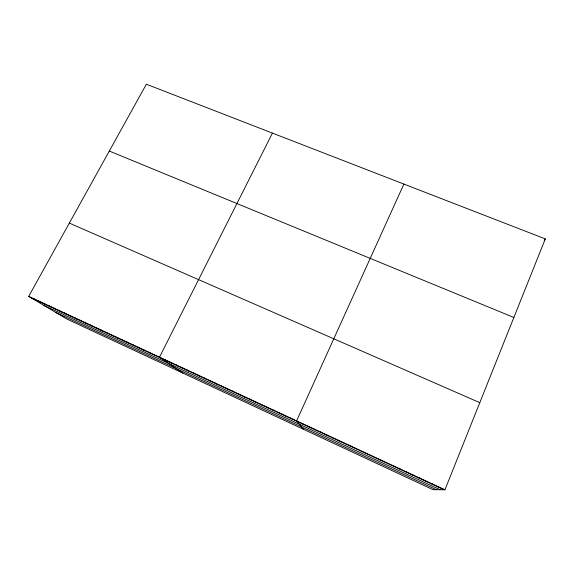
<?xml version="1.0" encoding="UTF-8"?>
<svg xmlns="http://www.w3.org/2000/svg" width="574" height="574" viewBox="0 0 574 574"><rect width="100%" height="100%" fill="white"/><g stroke="black" fill="none" stroke-linecap="round" stroke-linejoin="round"><path stroke-width="0.86" d="M444.95 489.773L545.3 238.906L146.363 84.227L28.7 296.378L66.591 318.907L432.911 489.636L444.95 489.773L28.7 296.378M403.881 184.075L296.607 420.857L303.574 429.359M272.435 133.103L159.507 357.157L182.848 373.093M544.26 240.248L545.3 238.906M393.807 466.375L394.173 466.181M400.028 469.267L400.444 469.101M406.263 472.165L406.736 472.022M412.527 475.078L413.05 474.956M418.805 477.991L419.386 477.898M425.112 480.919L425.743 480.854M431.433 483.86L432.129 483.817M437.775 486.809L438.529 486.795M109.304 151.048L513.866 317.479M69.339 223.107L479.792 402.661M31.211 297.87L444.14 489.766M43.818 305.368L440.107 489.722M55.807 312.5L436.305 489.672M33.744 298.724L36.219 300.202M38.802 301.077L41.242 302.534M43.875 303.431L46.279 304.873M48.962 305.798L51.33 307.226M54.071 308.166L56.403 309.58M59.187 310.548L61.483 311.94M64.324 312.93L66.584 314.308M69.476 315.327L71.7 316.69M74.642 317.723L76.823 319.072M79.829 320.134L81.974 321.462M85.024 322.552L87.133 323.858M90.24 324.97L92.306 326.269M95.471 327.402L97.501 328.68M100.715 329.842L102.71 331.098M105.975 332.289L107.934 333.53M111.256 334.735L113.171 335.962M116.551 337.196L118.431 338.402M121.86 339.664L123.697 340.856M127.191 342.14L128.985 343.309M132.537 344.622L134.294 345.778M137.896 347.112L139.611 348.246M143.27 349.616L144.949 350.728M148.666 352.12L150.302 353.218M154.076 354.632L155.676 355.715M165.011 359.711L166.525 360.752M170.535 362.28L171.999 363.299M176.075 364.856L177.502 365.853M181.635 367.432L183.013 368.422M187.21 370.022L188.545 370.991M192.799 372.626L194.098 373.566M198.41 375.231L199.666 376.157M204.043 377.843L205.248 378.754M209.689 380.469L210.852 381.351M215.35 383.102L216.47 383.963M221.033 385.742L222.109 386.589M226.737 388.39L227.763 389.215M232.456 391.052L233.439 391.848M238.196 393.714L239.136 394.496M243.95 396.39L244.847 397.151M249.726 399.074L250.573 399.813M255.523 401.764L256.32 402.482M261.335 404.462L262.088 405.165M267.161 407.174L267.871 407.849M273.016 409.893L273.676 410.546M278.885 412.62L279.495 413.251M284.776 415.354L285.335 415.971M290.681 418.102L291.197 418.69M302.555 423.619L302.972 424.164M308.525 426.389L308.891 426.913M314.509 429.173L314.832 429.675M320.514 431.964L320.787 432.444M326.541 434.762L326.764 435.221M332.59 437.575L332.755 438.005M338.653 440.394L338.768 440.803M344.744 443.221L344.809 443.602M350.85 446.055L350.858 446.421"/></g></svg>
